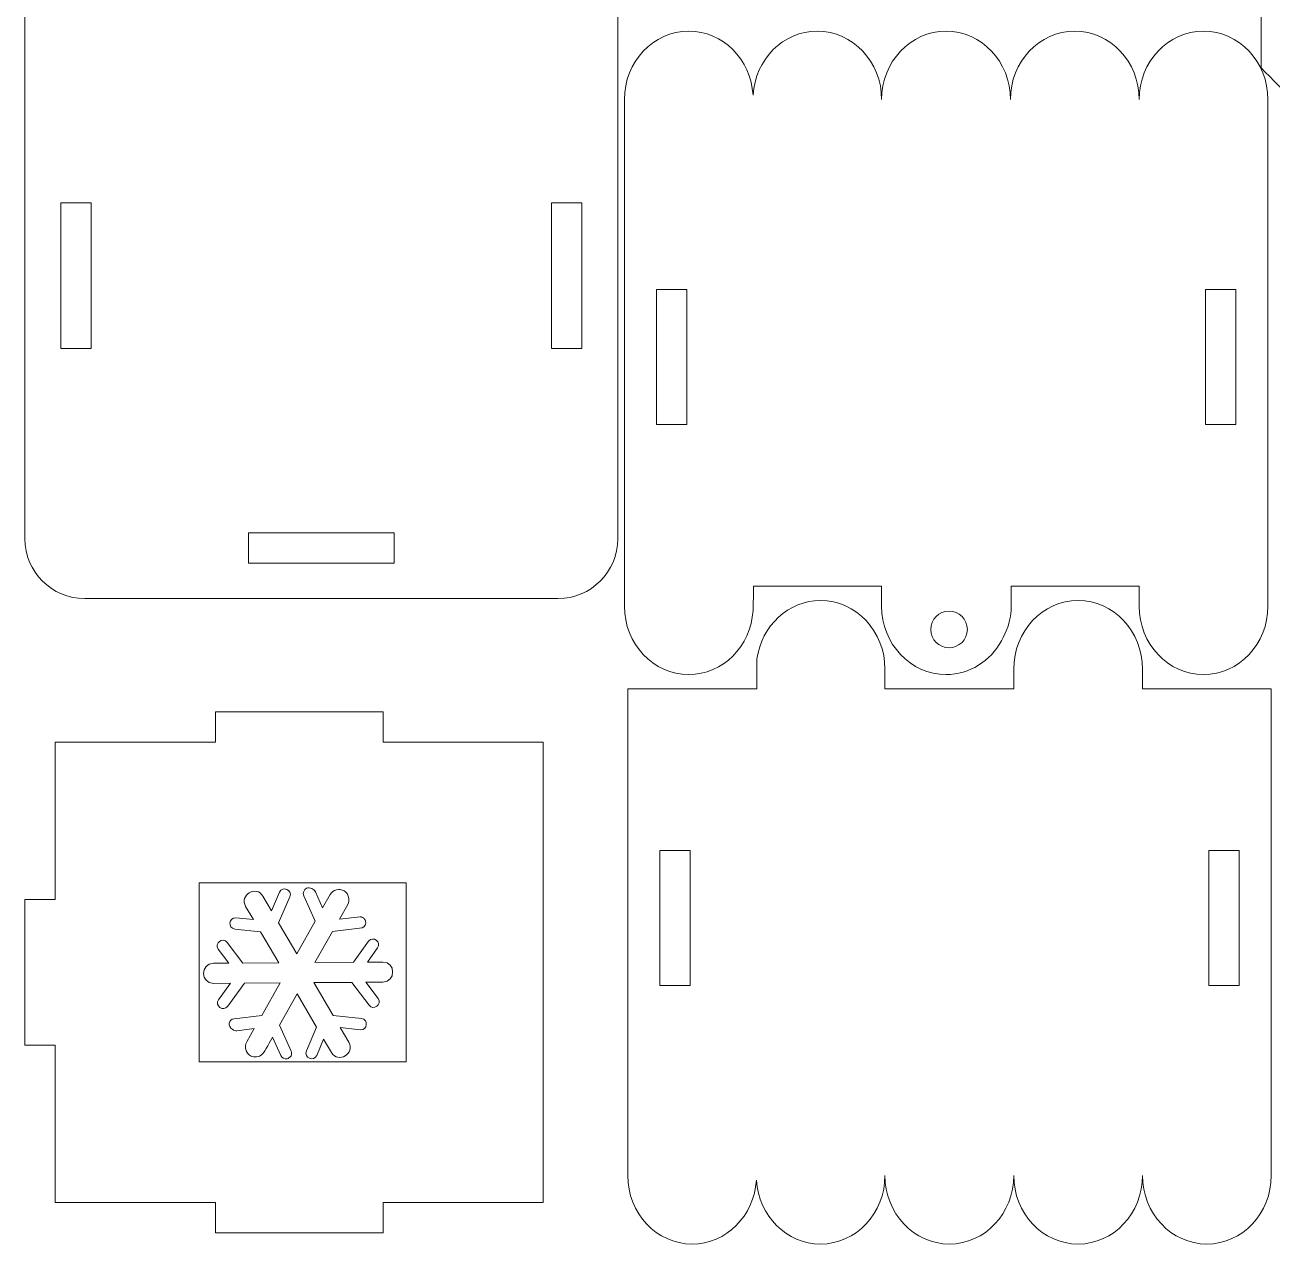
# Model space of a CAD drawing. Header units: centimetres. Extents: x -37 to 30, y -73 to 69.
# Drawn here: x -37.23 to -12.58, y 21.36 to 45.45 of the extents above; entities that cross this region are included whole.
import ezdxf

# ---------------------------------------------------------------- set-up
doc = ezdxf.new("R2010")
doc.units = ezdxf.units.CM
doc.header["$MEASUREMENT"] = 0
doc.layers.add('layer 1', color=7, linetype='Continuous')

msp = doc.modelspace()

# ---------------------------------------------------------------- linework, layer by layer
at = {"layer": 'layer 1', "color": 250, "lineweight": 9}
for points, knots in [([(-30.35339, 46.8722), (-30.35339, 46.8722), (-26.69687, 46.8722), (-26.69687, 46.8722), (-26.69687, 46.8722), (-26.04689, 46.8722), (-25.51511, 46.34042), (-25.51511, 45.69044), (-25.51511, 45.69044), (-25.51511, 45.69044), (-25.51511, 35.29512), (-25.51511, 35.29512), (-25.51511, 35.29512), (-25.51511, 34.64514), (-26.04689, 34.11336), (-26.69687, 34.11336), (-26.69687, 34.11336), (-26.69687, 34.11336), (-36.05275, 34.11336), (-36.05275, 34.11336), (-36.05275, 34.11336), (-36.70273, 34.11336), (-37.23451, 34.64514), (-37.23451, 35.29512), (-37.23451, 35.29512), (-37.23451, 35.29512), (-37.23451, 43.48372), (-37.23451, 43.48372), (-37.23451, 43.48372), (-37.23451, 43.48372), (-37.23451, 45.69044), (-37.23451, 45.69044), (-37.23451, 45.69044), (-37.23451, 45.69044), (-37.23451, 55.13712), (-37.23451, 55.13712), (-37.23451, 55.13712), (-37.23451, 55.36168), (-37.04261, 55.54538), (-36.80803, 55.54538), (-36.80803, 55.54538), (-36.80803, 55.54538), (-35.04453, 55.54538), (-35.04453, 55.54538), (-35.04453, 55.54538), (-33.84003, 55.54538), (-32.85455, 54.60198), (-32.85455, 53.4489), (-32.85455, 53.4489), (-32.85455, 53.4489), (-32.85455, 48.7002), (-32.85455, 48.7002), (-32.85455, 48.7002), (-32.51735, 47.64028), (-31.52489, 46.8722), (-30.35339, 46.8722)], [0, 0, 0, 0, 0.06666667, 0.06666667, 0.06666667, 0.06666667, 0.13333333, 0.13333333, 0.13333333, 0.13333333, 0.2, 0.2, 0.2, 0.2, 0.26666667, 0.26666667, 0.26666667, 0.26666667, 0.33333333, 0.33333333, 0.33333333, 0.33333333, 0.4, 0.4, 0.4, 0.4, 0.46666667, 0.46666667, 0.46666667, 0.46666667, 0.53333333, 0.53333333, 0.53333333, 0.53333333, 0.6, 0.6, 0.6, 0.6, 0.66666667, 0.66666667, 0.66666667, 0.66666667, 0.73333333, 0.73333333, 0.73333333, 0.73333333, 0.8, 0.8, 0.8, 0.8, 0.86666667, 0.86666667, 0.86666667, 0.86666667, 1, 1, 1, 1]), ([(-9.19251, 52.32156), (-10.51233, 50.99108), (-11.91921, 49.57278), (-12.79843, 48.68646), (-12.79843, 48.68646), (-12.79843, 48.68646), (-12.79843, 47.23324), (-12.79843, 47.23324), (-12.79843, 47.23324), (-12.73319, 47.25636), (-12.66299, 47.269), (-12.58983, 47.269), (-12.58983, 47.269), (-12.24521, 47.269), (-11.96575, 46.98954), (-11.96575, 46.64492), (-11.96575, 46.64492), (-11.96575, 46.3003), (-12.24521, 46.02084), (-12.58983, 46.02084), (-12.58983, 46.02084), (-12.66299, 46.02084), (-12.73319, 46.03348), (-12.79843, 46.0566), (-12.79843, 46.0566), (-12.79843, 46.0566), (-12.79843, 44.60338), (-12.79843, 44.60338), (-12.79843, 44.60338), (-11.91725, 43.71504), (-10.51563, 42.3021), (-9.19251, 40.96828), (-9.19251, 40.96828), (-9.19251, 40.96828), (-6.01761, 40.96828), (-6.01761, 40.96828), (-6.01761, 40.96828), (-6.01761, 40.96828), (-6.01761, 41.55906), (-6.01761, 41.55906), (-6.01761, 41.55906), (-6.01761, 41.55906), (-2.71961, 41.55906), (-2.71961, 41.55906), (-2.71961, 41.55906), (-2.71961, 41.55906), (-2.71961, 40.96828), (-2.71961, 40.96828), (-2.71961, 40.96828), (-2.71961, 40.96828), (-0.68473, 40.96828), (-0.68473, 40.96828), (-0.68473, 40.96828), (-0.68473, 40.96828), (-0.68473, 37.45154), (-0.68473, 37.45154), (-0.68473, 37.45154), (-0.98197, 38.47614), (-1.52197, 39.41926), (-2.38785, 40.12844), (-2.38785, 40.12844), (-2.49563, 38.9548), (-2.56933, 37.8318), (-3.72609, 37.0303), (-3.72609, 37.0303), (-3.42153, 37.5382), (-4.08153, 38.53696), (-4.72449, 38.9772), (-4.72449, 38.9772), (-4.87923, 38.16258), (-5.10153, 37.06024), (-6.11919, 36.5671), (-6.11919, 36.5671), (-6.12933, 37.0519), (-6.44425, 37.41632), (-6.89769, 37.77108), (-6.89769, 37.77108), (-7.38347, 36.70096), (-7.77251, 36.15734), (-8.79489, 35.4509), (-8.79489, 35.4509), (-7.77251, 34.74446), (-7.38347, 34.20084), (-6.89769, 33.13072), (-6.89769, 33.13072), (-6.44425, 33.48548), (-6.12933, 33.8499), (-6.11919, 34.3347), (-6.11919, 34.3347), (-5.10153, 33.84156), (-4.87923, 32.73922), (-4.72449, 31.9246), (-4.72449, 31.9246), (-4.08153, 32.36484), (-3.42153, 33.3636), (-3.72609, 33.8715), (-3.72609, 33.8715), (-2.56933, 33.07), (-2.49563, 31.947), (-2.38785, 30.77336), (-2.38785, 30.77336), (-1.52197, 31.48254), (-0.98197, 32.42566), (-0.68473, 33.45026), (-0.68473, 33.45026), (-0.68473, 33.45026), (-0.68473, 32.16234), (-0.68473, 32.16234), (-0.68473, 32.16234), (-0.68473, 31.84882), (-0.42823, 31.59232), (-0.11471, 31.59232), (-0.11471, 31.59232), (-0.11471, 31.59232), (0.45531, 31.59232), (0.45531, 31.59232), (0.45531, 31.59232), (0.45531, 31.59232), (0.45531, 40.96828), (0.45531, 40.96828), (0.45531, 40.96828), (0.45531, 40.96828), (0.45531, 41.17468), (0.45531, 41.17468), (0.45531, 41.17468), (0.45531, 41.17468), (0.45531, 45.20516), (0.45531, 45.20516), (0.45531, 45.20516), (0.45531, 45.20516), (1.05531, 45.20516), (1.05531, 45.20516), (1.05531, 45.20516), (1.05531, 45.20516), (1.05531, 48.08468), (1.05531, 48.08468), (1.05531, 48.08468), (1.05531, 48.08468), (0.45531, 48.08468), (0.45531, 48.08468), (0.45531, 48.08468), (0.45531, 48.08468), (0.45531, 52.32156), (0.45531, 52.32156), (0.45531, 52.32156), (0.45531, 52.32156), (-2.71961, 52.32156), (-2.71961, 52.32156), (-2.71961, 52.32156), (-2.71961, 52.32156), (-2.71961, 51.73078), (-2.71961, 51.73078), (-2.71961, 51.73078), (-2.71961, 51.73078), (-6.01761, 51.73078), (-6.01761, 51.73078), (-6.01761, 51.73078), (-6.01761, 51.73078), (-6.01761, 52.32156), (-6.01761, 52.32156), (-6.01761, 52.32156), (-6.01761, 52.32156), (-9.19251, 52.32156), (-9.19251, 52.32156)], [0, 0, 0, 0, 0.02380952, 0.02380952, 0.02380952, 0.02380952, 0.04761905, 0.04761905, 0.04761905, 0.04761905, 0.07142857, 0.07142857, 0.07142857, 0.07142857, 0.0952381, 0.0952381, 0.0952381, 0.0952381, 0.11904762, 0.11904762, 0.11904762, 0.11904762, 0.14285714, 0.14285714, 0.14285714, 0.14285714, 0.16666667, 0.16666667, 0.16666667, 0.16666667, 0.19047619, 0.19047619, 0.19047619, 0.19047619, 0.21428571, 0.21428571, 0.21428571, 0.21428571, 0.23809524, 0.23809524, 0.23809524, 0.23809524, 0.26190476, 0.26190476, 0.26190476, 0.26190476, 0.28571429, 0.28571429, 0.28571429, 0.28571429, 0.30952381, 0.30952381, 0.30952381, 0.30952381, 0.33333333, 0.33333333, 0.33333333, 0.33333333, 0.35714286, 0.35714286, 0.35714286, 0.35714286, 0.38095238, 0.38095238, 0.38095238, 0.38095238, 0.4047619, 0.4047619, 0.4047619, 0.4047619, 0.42857143, 0.42857143, 0.42857143, 0.42857143, 0.45238095, 0.45238095, 0.45238095, 0.45238095, 0.47619048, 0.47619048, 0.47619048, 0.47619048, 0.5, 0.5, 0.5, 0.5, 0.52380952, 0.52380952, 0.52380952, 0.52380952, 0.54761905, 0.54761905, 0.54761905, 0.54761905, 0.57142857, 0.57142857, 0.57142857, 0.57142857, 0.5952381, 0.5952381, 0.5952381, 0.5952381, 0.61904762, 0.61904762, 0.61904762, 0.61904762, 0.64285714, 0.64285714, 0.64285714, 0.64285714, 0.66666667, 0.66666667, 0.66666667, 0.66666667, 0.69047619, 0.69047619, 0.69047619, 0.69047619, 0.71428571, 0.71428571, 0.71428571, 0.71428571, 0.73809524, 0.73809524, 0.73809524, 0.73809524, 0.76190476, 0.76190476, 0.76190476, 0.76190476, 0.78571429, 0.78571429, 0.78571429, 0.78571429, 0.80952381, 0.80952381, 0.80952381, 0.80952381, 0.83333333, 0.83333333, 0.83333333, 0.83333333, 0.85714286, 0.85714286, 0.85714286, 0.85714286, 0.88095238, 0.88095238, 0.88095238, 0.88095238, 0.9047619, 0.9047619, 0.9047619, 0.9047619, 0.92857143, 0.92857143, 0.92857143, 0.92857143, 0.95238095, 0.95238095, 0.95238095, 0.95238095, 1, 1, 1, 1]), ([(-25.38395, 43.97266), (-25.38395, 43.97266), (-25.38395, 33.96648), (-25.38395, 33.96648), (-25.38395, 33.96648), (-25.38395, 33.21838), (-24.81401, 32.61168), (-24.11125, 32.61168), (-24.11125, 32.61168), (-23.43727, 32.61168), (-22.88545, 33.16968), (-22.84137, 33.87528), (-22.84137, 33.87528), (-22.83903, 33.83768), (-22.83365, 34.20036), (-22.82997, 34.35634), (-22.82997, 34.35634), (-22.82997, 34.35634), (-20.29879, 34.35634), (-20.29879, 34.35634), (-20.29879, 34.35634), (-20.29879, 34.35634), (-20.29879, 33.96648), (-20.29879, 33.96648), (-20.29879, 33.96648), (-20.29879, 33.21838), (-19.72885, 32.61168), (-19.02609, 32.61168), (-19.02609, 32.61168), (-18.55939, 32.61168), (-18.15083, 32.87914), (-17.92949, 33.278), (-17.92949, 33.278), (-17.83945, 33.44022), (-17.73915, 33.69738), (-17.73915, 33.8867), (-17.73915, 33.8867), (-17.73915, 33.8867), (-17.73915, 34.35634), (-17.73915, 34.35634), (-17.73915, 34.35634), (-17.73915, 34.35634), (-15.20797, 34.35634), (-15.20797, 34.35634), (-15.20797, 34.35634), (-15.20797, 34.35634), (-15.20797, 33.96648), (-15.20797, 33.96648), (-15.20797, 33.96648), (-15.20797, 33.21838), (-14.63803, 32.61168), (-13.93525, 32.61168), (-13.93525, 32.61168), (-13.23249, 32.61168), (-12.66255, 33.21838), (-12.66255, 33.96648), (-12.66255, 33.96648), (-12.66255, 33.96648), (-12.66255, 43.97266), (-12.66255, 43.97266), (-12.66255, 43.97266), (-12.66255, 44.72076), (-13.23249, 45.32746), (-13.93525, 45.32746), (-13.93525, 45.32746), (-14.63803, 45.32746), (-15.20797, 44.72076), (-15.20797, 43.97266), (-15.20797, 43.97266), (-15.20797, 44.72076), (-15.77791, 45.32746), (-16.48067, 45.32746), (-16.48067, 45.32746), (-17.18343, 45.32746), (-17.75337, 44.72076), (-17.75337, 43.97266), (-17.75337, 43.97266), (-17.75337, 44.72076), (-18.32331, 45.32746), (-19.02609, 45.32746), (-19.02609, 45.32746), (-19.72885, 45.32746), (-20.29879, 44.72076), (-20.29879, 43.97266), (-20.29879, 43.97266), (-20.29879, 44.72076), (-20.86873, 45.32746), (-21.57151, 45.32746), (-21.57151, 45.32746), (-22.24547, 45.32746), (-22.79729, 44.76946), (-22.84137, 44.06386), (-22.84137, 44.06386), (-22.88545, 44.76946), (-23.43727, 45.32746), (-24.11125, 45.32746), (-24.11125, 45.32746), (-24.81401, 45.32746), (-25.38395, 44.72076), (-25.38395, 43.97266)], [0, 0, 0, 0, 0.03846154, 0.03846154, 0.03846154, 0.03846154, 0.07692308, 0.07692308, 0.07692308, 0.07692308, 0.11538462, 0.11538462, 0.11538462, 0.11538462, 0.15384615, 0.15384615, 0.15384615, 0.15384615, 0.19230769, 0.19230769, 0.19230769, 0.19230769, 0.23076923, 0.23076923, 0.23076923, 0.23076923, 0.26923077, 0.26923077, 0.26923077, 0.26923077, 0.30769231, 0.30769231, 0.30769231, 0.30769231, 0.34615385, 0.34615385, 0.34615385, 0.34615385, 0.38461538, 0.38461538, 0.38461538, 0.38461538, 0.42307692, 0.42307692, 0.42307692, 0.42307692, 0.46153846, 0.46153846, 0.46153846, 0.46153846, 0.5, 0.5, 0.5, 0.5, 0.53846154, 0.53846154, 0.53846154, 0.53846154, 0.57692308, 0.57692308, 0.57692308, 0.57692308, 0.61538462, 0.61538462, 0.61538462, 0.61538462, 0.65384615, 0.65384615, 0.65384615, 0.65384615, 0.69230769, 0.69230769, 0.69230769, 0.69230769, 0.73076923, 0.73076923, 0.73076923, 0.73076923, 0.76923077, 0.76923077, 0.76923077, 0.76923077, 0.80769231, 0.80769231, 0.80769231, 0.80769231, 0.84615385, 0.84615385, 0.84615385, 0.84615385, 0.88461538, 0.88461538, 0.88461538, 0.88461538, 0.92307692, 0.92307692, 0.92307692, 0.92307692, 1, 1, 1, 1]), ([(-35.92303, 39.05302), (-35.92303, 39.05302), (-35.92303, 41.93254), (-35.92303, 41.93254), (-35.92303, 41.93254), (-35.92303, 41.93254), (-36.52303, 41.93254), (-36.52303, 41.93254), (-36.52303, 41.93254), (-36.52303, 41.93254), (-36.52303, 39.05302), (-36.52303, 39.05302), (-36.52303, 39.05302), (-36.52303, 39.05302), (-35.92303, 39.05302), (-35.92303, 39.05302)], [0, 0, 0, 0, 0.2, 0.2, 0.2, 0.2, 0.4, 0.4, 0.4, 0.4, 0.6, 0.6, 0.6, 0.6, 1, 1, 1, 1]), ([(-26.82659, 41.93254), (-26.82659, 41.93254), (-26.82659, 39.05302), (-26.82659, 39.05302), (-26.82659, 39.05302), (-26.82659, 39.05302), (-26.22659, 39.05302), (-26.22659, 39.05302), (-26.22659, 39.05302), (-26.22659, 39.05302), (-26.22659, 41.93254), (-26.22659, 41.93254), (-26.22659, 41.93254), (-26.22659, 41.93254), (-26.82659, 41.93254), (-26.82659, 41.93254)], [0, 0, 0, 0, 0.2, 0.2, 0.2, 0.2, 0.4, 0.4, 0.4, 0.4, 0.6, 0.6, 0.6, 0.6, 1, 1, 1, 1]), ([(-24.75145, 40.21794), (-24.75145, 40.21794), (-24.75145, 37.5535), (-24.75145, 37.5535), (-24.75145, 37.5535), (-24.75145, 37.5535), (-24.15149, 37.5535), (-24.15149, 37.5535), (-24.15149, 37.5535), (-24.15149, 37.5535), (-24.15147, 40.21794), (-24.15147, 40.21794), (-24.15147, 40.21794), (-24.15147, 40.21794), (-24.75145, 40.21794), (-24.75145, 40.21794)], [0, 0, 0, 0, 0.2, 0.2, 0.2, 0.2, 0.4, 0.4, 0.4, 0.4, 0.6, 0.6, 0.6, 0.6, 1, 1, 1, 1]), ([(-13.89505, 40.21794), (-13.89505, 40.21794), (-13.89505, 37.5535), (-13.89505, 37.5535), (-13.89505, 37.5535), (-13.89505, 37.5535), (-13.29509, 37.5535), (-13.29509, 37.5535), (-13.29509, 37.5535), (-13.29509, 37.5535), (-13.29507, 40.21794), (-13.29507, 40.21794), (-13.29507, 40.21794), (-13.29507, 40.21794), (-13.89505, 40.21794), (-13.89505, 40.21794)], [0, 0, 0, 0, 0.2, 0.2, 0.2, 0.2, 0.4, 0.4, 0.4, 0.4, 0.6, 0.6, 0.6, 0.6, 1, 1, 1, 1]), ([(-29.93505, 35.41614), (-29.93505, 35.41614), (-32.81457, 35.41614), (-32.81457, 35.41614), (-32.81457, 35.41614), (-32.81457, 35.41614), (-32.81457, 34.81614), (-32.81457, 34.81614), (-32.81457, 34.81614), (-32.81457, 34.81614), (-29.93505, 34.81614), (-29.93505, 34.81614), (-29.93505, 34.81614), (-29.93505, 34.81614), (-29.93505, 35.41614), (-29.93505, 35.41614)], [0, 0, 0, 0, 0.2, 0.2, 0.2, 0.2, 0.4, 0.4, 0.4, 0.4, 0.6, 0.6, 0.6, 0.6, 1, 1, 1, 1]), ([(-25.31781, 22.7149), (-25.31781, 22.7149), (-25.31781, 32.33122), (-25.31781, 32.33122), (-25.31781, 32.33122), (-25.31781, 32.33122), (-22.76383, 32.33122), (-22.76383, 32.33122), (-22.76383, 32.33122), (-22.76383, 32.33122), (-22.76383, 32.92376), (-22.76383, 32.92376), (-22.76383, 32.92376), (-22.67189, 33.57576), (-22.14341, 34.07588), (-21.50537, 34.07588), (-21.50537, 34.07588), (-20.80259, 34.07588), (-20.23265, 33.46918), (-20.23265, 32.72108), (-20.23265, 32.72108), (-20.23265, 32.72108), (-20.23265, 32.33122), (-20.23265, 32.33122), (-20.23265, 32.33122), (-20.23265, 32.33122), (-17.68723, 32.33122), (-17.68723, 32.33122), (-17.68723, 32.33122), (-17.68723, 32.33122), (-17.68723, 32.72108), (-17.68723, 32.72108), (-17.68723, 32.72108), (-17.68723, 33.46918), (-17.11729, 34.07588), (-16.41453, 34.07588), (-16.41453, 34.07588), (-15.71177, 34.07588), (-15.14183, 33.46918), (-15.14183, 32.72108), (-15.14183, 32.72108), (-15.14183, 32.72108), (-15.14183, 32.33122), (-15.14183, 32.33122), (-15.14183, 32.33122), (-15.14183, 32.33122), (-12.59641, 32.33122), (-12.59641, 32.33122), (-12.59641, 32.33122), (-12.59641, 32.33122), (-12.59641, 22.7149), (-12.59641, 22.7149), (-12.59641, 22.7149), (-12.59641, 21.9668), (-13.16635, 21.3601), (-13.86911, 21.3601), (-13.86911, 21.3601), (-14.57189, 21.3601), (-15.14183, 21.9668), (-15.14183, 22.7149), (-15.14183, 22.7149), (-15.14183, 21.9668), (-15.71177, 21.3601), (-16.41453, 21.3601), (-16.41453, 21.3601), (-17.11729, 21.3601), (-17.68723, 21.9668), (-17.68723, 22.7149), (-17.68723, 22.7149), (-17.68723, 21.9668), (-18.25717, 21.3601), (-18.95995, 21.3601), (-18.95995, 21.3601), (-19.66271, 21.3601), (-20.23265, 21.9668), (-20.23265, 22.7149), (-20.23265, 22.7149), (-20.23265, 21.9668), (-20.80259, 21.3601), (-21.50537, 21.3601), (-21.50537, 21.3601), (-22.17933, 21.3601), (-22.73115, 21.9181), (-22.77523, 22.6237), (-22.77523, 22.6237), (-22.81931, 21.9181), (-23.37113, 21.3601), (-24.04511, 21.3601), (-24.04511, 21.3601), (-24.74787, 21.3601), (-25.31781, 21.9668), (-25.31781, 22.7149)], [0, 0, 0, 0, 0.04166667, 0.04166667, 0.04166667, 0.04166667, 0.08333333, 0.08333333, 0.08333333, 0.08333333, 0.125, 0.125, 0.125, 0.125, 0.16666667, 0.16666667, 0.16666667, 0.16666667, 0.20833333, 0.20833333, 0.20833333, 0.20833333, 0.25, 0.25, 0.25, 0.25, 0.29166667, 0.29166667, 0.29166667, 0.29166667, 0.33333333, 0.33333333, 0.33333333, 0.33333333, 0.375, 0.375, 0.375, 0.375, 0.41666667, 0.41666667, 0.41666667, 0.41666667, 0.45833333, 0.45833333, 0.45833333, 0.45833333, 0.5, 0.5, 0.5, 0.5, 0.54166667, 0.54166667, 0.54166667, 0.54166667, 0.58333333, 0.58333333, 0.58333333, 0.58333333, 0.625, 0.625, 0.625, 0.625, 0.66666667, 0.66666667, 0.66666667, 0.66666667, 0.70833333, 0.70833333, 0.70833333, 0.70833333, 0.75, 0.75, 0.75, 0.75, 0.79166667, 0.79166667, 0.79166667, 0.79166667, 0.83333333, 0.83333333, 0.83333333, 0.83333333, 0.875, 0.875, 0.875, 0.875, 0.91666667, 0.91666667, 0.91666667, 0.91666667, 1, 1, 1, 1]), ([(-18.60439, 33.50334), (-18.60439, 33.30384), (-18.76617, 33.14206), (-18.96567, 33.14206), (-18.96567, 33.14206), (-19.16517, 33.14206), (-19.32695, 33.30384), (-19.32695, 33.50334), (-19.32695, 33.50334), (-19.32695, 33.70284), (-19.16517, 33.86462), (-18.96567, 33.86462), (-18.96567, 33.86462), (-18.76617, 33.86462), (-18.60439, 33.70284), (-18.60439, 33.50334)], [0, 0, 0, 0, 0.2, 0.2, 0.2, 0.2, 0.4, 0.4, 0.4, 0.4, 0.6, 0.6, 0.6, 0.6, 1, 1, 1, 1]), ([(-26.98669, 26.72896), (-26.98669, 26.72896), (-26.98669, 22.18074), (-26.98669, 22.18074), (-26.98669, 22.18074), (-26.98669, 22.18074), (-30.15157, 22.18074), (-30.15157, 22.18074), (-30.15157, 22.18074), (-30.15157, 22.18074), (-30.15157, 21.58074), (-30.15157, 21.58074), (-30.15157, 21.58074), (-30.15157, 21.58074), (-33.46961, 21.58074), (-33.46961, 21.58074), (-33.46961, 21.58074), (-33.46961, 21.58074), (-33.46961, 22.18074), (-33.46961, 22.18074), (-33.46961, 22.18074), (-33.46961, 22.18074), (-36.63451, 22.18074), (-36.63451, 22.18074), (-36.63451, 22.18074), (-36.63451, 22.18074), (-36.63451, 25.2892), (-36.63451, 25.2892), (-36.63451, 25.2892), (-36.63451, 25.2892), (-37.23451, 25.2892), (-37.23451, 25.2892), (-37.23451, 25.2892), (-37.23451, 25.2892), (-37.23451, 28.16872), (-37.23451, 28.16872), (-37.23451, 28.16872), (-37.23451, 28.16872), (-36.63451, 28.16872), (-36.63451, 28.16872), (-36.63451, 28.16872), (-36.63451, 28.16872), (-36.63451, 31.27718), (-36.63451, 31.27718), (-36.63451, 31.27718), (-36.63451, 31.27718), (-33.46961, 31.27718), (-33.46961, 31.27718), (-33.46961, 31.27718), (-33.46961, 31.27718), (-33.46961, 31.87718), (-33.46961, 31.87718), (-33.46961, 31.87718), (-33.46961, 31.87718), (-30.15157, 31.87718), (-30.15157, 31.87718), (-30.15157, 31.87718), (-30.15157, 31.87718), (-30.15157, 31.27718), (-30.15157, 31.27718), (-30.15157, 31.27718), (-30.15157, 31.27718), (-26.98669, 31.27718), (-26.98669, 31.27718), (-26.98669, 31.27718), (-26.98669, 31.27718), (-26.98669, 26.72896), (-26.98669, 26.72896)], [0, 0, 0, 0, 0.05555556, 0.05555556, 0.05555556, 0.05555556, 0.11111111, 0.11111111, 0.11111111, 0.11111111, 0.16666667, 0.16666667, 0.16666667, 0.16666667, 0.22222222, 0.22222222, 0.22222222, 0.22222222, 0.27777778, 0.27777778, 0.27777778, 0.27777778, 0.33333333, 0.33333333, 0.33333333, 0.33333333, 0.38888889, 0.38888889, 0.38888889, 0.38888889, 0.44444444, 0.44444444, 0.44444444, 0.44444444, 0.5, 0.5, 0.5, 0.5, 0.55555556, 0.55555556, 0.55555556, 0.55555556, 0.61111111, 0.61111111, 0.61111111, 0.61111111, 0.66666667, 0.66666667, 0.66666667, 0.66666667, 0.72222222, 0.72222222, 0.72222222, 0.72222222, 0.77777778, 0.77777778, 0.77777778, 0.77777778, 0.83333333, 0.83333333, 0.83333333, 0.83333333, 0.88888889, 0.88888889, 0.88888889, 0.88888889, 1, 1, 1, 1]), ([(-24.68533, 29.13556), (-24.68533, 29.13556), (-24.68533, 26.47112), (-24.68533, 26.47112), (-24.68533, 26.47112), (-24.68533, 26.47112), (-24.08535, 26.47112), (-24.08535, 26.47112), (-24.08535, 26.47112), (-24.08535, 26.47112), (-24.08535, 29.13556), (-24.08535, 29.13556), (-24.08535, 29.13556), (-24.08535, 29.13556), (-24.68533, 29.13556), (-24.68533, 29.13556)], [0, 0, 0, 0, 0.2, 0.2, 0.2, 0.2, 0.4, 0.4, 0.4, 0.4, 0.6, 0.6, 0.6, 0.6, 1, 1, 1, 1]), ([(-13.82891, 29.13556), (-13.82891, 29.13556), (-13.82891, 26.47112), (-13.82891, 26.47112), (-13.82891, 26.47112), (-13.82891, 26.47112), (-13.22893, 26.47112), (-13.22893, 26.47112), (-13.22893, 26.47112), (-13.22893, 26.47112), (-13.22893, 29.13556), (-13.22893, 29.13556), (-13.22893, 29.13556), (-13.22893, 29.13556), (-13.82891, 29.13556), (-13.82891, 29.13556)], [0, 0, 0, 0, 0.2, 0.2, 0.2, 0.2, 0.4, 0.4, 0.4, 0.4, 0.6, 0.6, 0.6, 0.6, 1, 1, 1, 1]), ([(-33.78799, 26.72896), (-33.78799, 26.72896), (-33.78799, 24.96268), (-33.78799, 24.96268), (-33.78799, 24.96268), (-33.78799, 24.96268), (-29.69769, 24.96268), (-29.69769, 24.96268), (-29.69769, 24.96268), (-29.69769, 24.96268), (-29.69769, 26.72896), (-29.69769, 26.72896), (-29.69769, 26.72896), (-29.69769, 26.72896), (-29.69769, 28.49524), (-29.69769, 28.49524), (-29.69769, 28.49524), (-29.69769, 28.49524), (-33.78799, 28.49524), (-33.78799, 28.49524), (-33.78799, 28.49524), (-33.78799, 28.49524), (-33.78799, 26.72896), (-33.78799, 26.72896)], [0, 0, 0, 0, 0.14285714, 0.14285714, 0.14285714, 0.14285714, 0.28571429, 0.28571429, 0.28571429, 0.28571429, 0.42857143, 0.42857143, 0.42857143, 0.42857143, 0.57142857, 0.57142857, 0.57142857, 0.57142857, 0.71428571, 0.71428571, 0.71428571, 0.71428571, 1, 1, 1, 1])]:
    msp.add_open_spline(points, degree=3, knots=knots, dxfattribs=at)
at = {"layer": 'layer 1', "color": 254, "lineweight": 9}
msp.add_open_spline([(-32.57819, 27.53202), (-32.57819, 27.53202), (-32.21704, 26.91731), (-32.21704, 26.91731), (-32.21704, 26.91731), (-32.21704, 26.91731), (-32.92994, 26.91192), (-32.92994, 26.91192), (-32.92994, 26.91192), (-32.92994, 26.91192), (-33.23541, 27.32054), (-33.23541, 27.32054), (-33.23541, 27.32054), (-33.3218, 27.43607), (-33.49956, 27.3031), (-33.41317, 27.18762), (-33.41317, 27.18762), (-33.41317, 27.18762), (-33.20549, 26.90979), (-33.20549, 26.90979), (-33.20549, 26.90979), (-33.20549, 26.90979), (-33.50898, 26.90748), (-33.50898, 26.90748), (-33.50898, 26.90748), (-33.76951, 26.90547), (-33.76639, 26.50804), (-33.50592, 26.50999), (-33.50592, 26.50999), (-33.50592, 26.50999), (-33.17082, 26.51256), (-33.17082, 26.51256), (-33.17082, 26.51256), (-33.17082, 26.51256), (-33.40559, 26.18831), (-33.40559, 26.18831), (-33.40559, 26.18831), (-33.49015, 26.07152), (-33.31048, 25.94126), (-33.22583, 26.05811), (-33.22583, 26.05811), (-33.22583, 26.05811), (-32.89527, 26.51466), (-32.89527, 26.51466), (-32.89527, 26.51466), (-32.89527, 26.51466), (-32.18913, 26.52), (-32.18913, 26.52), (-32.18913, 26.52), (-32.18913, 26.52), (-32.55373, 25.87732), (-32.55373, 25.87732), (-32.55373, 25.87732), (-32.55373, 25.87732), (-33.10019, 25.81238), (-33.10019, 25.81238), (-33.10019, 25.81238), (-33.21324, 25.79894), (-33.23659, 25.66089), (-33.12694, 25.59863), (-33.12694, 25.59863), (-33.1047, 25.58132), (-33.07591, 25.57243), (-33.04585, 25.57598), (-33.04585, 25.57598), (-33.04585, 25.57598), (-32.70142, 25.61697), (-32.70142, 25.61697), (-32.70142, 25.61697), (-32.70142, 25.61697), (-32.85115, 25.35298), (-32.85115, 25.35298), (-32.85115, 25.35298), (-32.90512, 25.25787), (-32.87146, 25.13601), (-32.77635, 25.08205), (-32.77635, 25.08205), (-32.7019, 25.04032), (-32.60464, 25.05069), (-32.5423, 25.10997), (-32.5423, 25.10997), (-32.48826, 25.16132), (-32.37461, 25.38744), (-32.34004, 25.44836), (-32.34004, 25.44836), (-32.34004, 25.44836), (-32.17666, 25.08289), (-32.17666, 25.08289), (-32.17666, 25.08289), (-32.15514, 25.03627), (-32.10454, 25.0099), (-32.05405, 25.01928), (-32.05405, 25.01928), (-32.05405, 25.01928), (-32.05133, 25.01986), (-32.05133, 25.01986), (-32.05133, 25.01986), (-32.05133, 25.01986), (-32.03798, 25.02372), (-32.03798, 25.02372), (-32.03798, 25.02372), (-32.03798, 25.02372), (-32.03014, 25.02693), (-32.03014, 25.02693), (-32.03014, 25.02693), (-32.03014, 25.02693), (-31.98122, 25.06952), (-31.98122, 25.06952), (-31.98122, 25.06952), (-31.98122, 25.06952), (-31.97492, 25.08131), (-31.97492, 25.08131), (-31.97492, 25.08131), (-31.97492, 25.08131), (-31.96778, 25.10136), (-31.96778, 25.10136), (-31.96778, 25.10136), (-31.96778, 25.10136), (-31.96659, 25.10659), (-31.96659, 25.10659), (-31.96659, 25.10659), (-31.96659, 25.10659), (-31.96498, 25.11717), (-31.96498, 25.11717), (-31.96498, 25.11717), (-31.96498, 25.11717), (-31.96475, 25.11984), (-31.96475, 25.11984), (-31.96475, 25.11984), (-31.96475, 25.11984), (-31.96456, 25.12253), (-31.96456, 25.12253), (-31.96456, 25.12253), (-31.96456, 25.12253), (-31.96512, 25.14143), (-31.96512, 25.14143), (-31.96512, 25.14143), (-31.96512, 25.14143), (-31.96697, 25.15224), (-31.96697, 25.15224), (-31.96697, 25.15224), (-31.96697, 25.15224), (-31.97078, 25.16562), (-31.97078, 25.16562), (-31.97078, 25.16562), (-31.97078, 25.16562), (-31.97179, 25.16827), (-31.97179, 25.16827), (-31.97179, 25.16827), (-31.97179, 25.16827), (-31.97282, 25.17093), (-31.97282, 25.17093), (-31.97282, 25.17093), (-31.97282, 25.17093), (-31.97401, 25.17353), (-31.97401, 25.17353), (-31.97401, 25.17353), (-31.97401, 25.17353), (-32.20407, 25.68803), (-32.20407, 25.68803), (-32.20407, 25.68803), (-32.20407, 25.68803), (-31.85568, 26.30223), (-31.85568, 26.30223), (-31.85568, 26.30223), (-31.85568, 26.30223), (-31.46933, 25.64465), (-31.46933, 25.64465), (-31.46933, 25.64465), (-31.46933, 25.64465), (-31.67047, 25.1758), (-31.67047, 25.1758), (-31.67047, 25.1758), (-31.72731, 25.04317), (-31.5233, 24.95581), (-31.46649, 25.0883), (-31.46649, 25.0883), (-31.46649, 25.0883), (-31.32973, 25.4071), (-31.32973, 25.4071), (-31.32973, 25.4071), (-31.32973, 25.4071), (-31.17597, 25.14542), (-31.17597, 25.14542), (-31.17597, 25.14542), (-31.04403, 24.92086), (-30.70132, 25.1222), (-30.83326, 25.34676), (-30.83326, 25.34676), (-30.83326, 25.34676), (-31.00304, 25.63574), (-31.00304, 25.63574), (-31.00304, 25.63574), (-31.00304, 25.63574), (-30.60485, 25.59453), (-30.60485, 25.59453), (-30.60485, 25.59453), (-30.46143, 25.57965), (-30.43848, 25.80047), (-30.58198, 25.81534), (-30.58198, 25.81534), (-30.58198, 25.81534), (-31.14263, 25.8733), (-31.14263, 25.8733), (-31.14263, 25.8733), (-31.14263, 25.8733), (-31.52555, 26.52505), (-31.52555, 26.52505), (-31.52555, 26.52505), (-31.52555, 26.52505), (-30.76965, 26.5308), (-30.76965, 26.5308), (-30.76965, 26.5308), (-30.76965, 26.5308), (-30.43221, 26.07934), (-30.43221, 26.07934), (-30.43221, 26.07934), (-30.34581, 25.96376), (-30.1681, 26.09677), (-30.25445, 26.21225), (-30.25445, 26.21225), (-30.25445, 26.21225), (-30.49412, 26.5329), (-30.49412, 26.5329), (-30.49412, 26.5329), (-30.49412, 26.5329), (-30.15897, 26.53542), (-30.15897, 26.53542), (-30.15897, 26.53542), (-29.8985, 26.53741), (-29.90155, 26.93488), (-30.16202, 26.9329), (-30.16202, 26.9329), (-30.16202, 26.9329), (-30.46548, 26.93061), (-30.46548, 26.93061), (-30.46548, 26.93061), (-30.46548, 26.93061), (-30.26203, 27.21157), (-30.26203, 27.21157), (-30.26203, 27.21157), (-30.17747, 27.32833), (-30.35712, 27.45859), (-30.44181, 27.34175), (-30.44181, 27.34175), (-30.44181, 27.34175), (-30.74104, 26.92854), (-30.74104, 26.92854), (-30.74104, 26.92854), (-30.74104, 26.92854), (-31.50368, 26.92273), (-31.50368, 26.92273), (-31.50368, 26.92273), (-31.50368, 26.92273), (-31.15525, 27.53694), (-31.15525, 27.53694), (-31.15525, 27.53694), (-31.15525, 27.53694), (-30.5685, 27.61025), (-30.5685, 27.61025), (-30.5685, 27.61025), (-30.51866, 27.63024), (-30.48799, 27.68482), (-30.50041, 27.73797), (-30.50041, 27.73797), (-30.50041, 27.73797), (-30.50256, 27.74602), (-30.50256, 27.74602), (-30.50256, 27.74602), (-30.50256, 27.74602), (-30.50428, 27.75126), (-30.50428, 27.75126), (-30.50428, 27.75126), (-30.50428, 27.75126), (-30.50526, 27.75387), (-30.50526, 27.75387), (-30.50526, 27.75387), (-30.50526, 27.75387), (-30.50629, 27.75641), (-30.50629, 27.75641), (-30.50629, 27.75641), (-30.50629, 27.75641), (-30.50848, 27.7614), (-30.50848, 27.7614), (-30.50848, 27.7614), (-30.50848, 27.7614), (-30.51101, 27.76623), (-30.51101, 27.76623), (-30.51101, 27.76623), (-30.51101, 27.76623), (-30.51225, 27.76859), (-30.51225, 27.76859), (-30.51225, 27.76859), (-30.51225, 27.76859), (-30.51365, 27.77088), (-30.51365, 27.77088), (-30.51365, 27.77088), (-30.51365, 27.77088), (-30.52133, 27.78195), (-30.52133, 27.78195), (-30.52133, 27.78195), (-30.52133, 27.78195), (-30.52297, 27.78404), (-30.52297, 27.78404), (-30.52297, 27.78404), (-30.52297, 27.78404), (-30.52472, 27.78607), (-30.52472, 27.78607), (-30.52472, 27.78607), (-30.52472, 27.78607), (-30.53399, 27.79561), (-30.53399, 27.79561), (-30.53399, 27.79561), (-30.53399, 27.79561), (-30.53805, 27.79912), (-30.53805, 27.79912), (-30.53805, 27.79912), (-30.53805, 27.79912), (-30.54013, 27.80082), (-30.54013, 27.80082), (-30.54013, 27.80082), (-30.54013, 27.80082), (-30.54221, 27.80241), (-30.54221, 27.80241), (-30.54221, 27.80241), (-30.54221, 27.80241), (-30.54438, 27.80398), (-30.54438, 27.80398), (-30.54438, 27.80398), (-30.54438, 27.80398), (-30.54882, 27.80699), (-30.54882, 27.80699), (-30.54882, 27.80699), (-30.54882, 27.80699), (-30.55106, 27.8084), (-30.55106, 27.8084), (-30.55106, 27.8084), (-30.55106, 27.8084), (-30.56045, 27.81348), (-30.56045, 27.81348), (-30.56045, 27.81348), (-30.56045, 27.81348), (-30.5629, 27.81463), (-30.5629, 27.81463), (-30.5629, 27.81463), (-30.5629, 27.81463), (-30.56534, 27.81569), (-30.56534, 27.81569), (-30.56534, 27.81569), (-30.56534, 27.81569), (-30.56781, 27.81674), (-30.56781, 27.81674), (-30.56781, 27.81674), (-30.56781, 27.81674), (-30.57283, 27.81861), (-30.57283, 27.81861), (-30.57283, 27.81861), (-30.57283, 27.81861), (-30.57542, 27.81946), (-30.57542, 27.81946), (-30.57542, 27.81946), (-30.57542, 27.81946), (-30.578, 27.82027), (-30.578, 27.82027), (-30.578, 27.82027), (-30.578, 27.82027), (-30.58327, 27.82166), (-30.58327, 27.82166), (-30.58327, 27.82166), (-30.58327, 27.82166), (-30.58588, 27.82225), (-30.58588, 27.82225), (-30.58588, 27.82225), (-30.58588, 27.82225), (-30.58853, 27.82276), (-30.58853, 27.82276), (-30.58853, 27.82276), (-30.58853, 27.82276), (-30.59396, 27.82363), (-30.59396, 27.82363), (-30.59396, 27.82363), (-30.59396, 27.82363), (-30.5994, 27.82423), (-30.5994, 27.82423), (-30.5994, 27.82423), (-30.5994, 27.82423), (-30.60493, 27.82457), (-30.60493, 27.82457), (-30.60493, 27.82457), (-30.60493, 27.82457), (-31.0193, 27.77661), (-31.0193, 27.77661), (-31.0193, 27.77661), (-31.0193, 27.77661), (-30.85394, 28.06814), (-30.85394, 28.06814), (-30.85394, 28.06814), (-30.80153, 28.16135), (-30.83383, 28.28024), (-30.92411, 28.33638), (-30.92411, 28.33638), (-31.02052, 28.39214), (-31.14398, 28.36245), (-31.19969, 28.26426), (-31.19969, 28.26426), (-31.19969, 28.26426), (-31.34945, 28.00026), (-31.34945, 28.00026), (-31.34945, 28.00026), (-31.34945, 28.00026), (-31.49099, 28.31694), (-31.49099, 28.31694), (-31.49099, 28.31694), (-31.51716, 28.37558), (-31.60614, 28.41551), (-31.66573, 28.38889), (-31.66573, 28.38889), (-31.72149, 28.36397), (-31.74665, 28.29808), (-31.72176, 28.24235), (-31.72176, 28.24235), (-31.72176, 28.24235), (-31.4971, 27.73995), (-31.4971, 27.73995), (-31.4971, 27.73995), (-31.4971, 27.73995), (-31.86172, 27.09722), (-31.86172, 27.09722), (-31.86172, 27.09722), (-31.86172, 27.09722), (-32.21941, 27.70609), (-32.21941, 27.70609), (-32.21941, 27.70609), (-32.21941, 27.70609), (-31.99716, 28.22405), (-31.99716, 28.22405), (-31.99716, 28.22405), (-31.94031, 28.35669), (-32.1443, 28.44408), (-32.20117, 28.31156), (-32.20117, 28.31156), (-32.20117, 28.31156), (-32.359, 27.94366), (-32.359, 27.94366), (-32.359, 27.94366), (-32.359, 27.94366), (-32.52876, 28.23261), (-32.52876, 28.23261), (-32.52876, 28.23261), (-32.66071, 28.45719), (-33.00343, 28.25591), (-32.87148, 28.03128), (-32.87148, 28.03128), (-32.87148, 28.03128), (-32.71777, 27.7696), (-32.71777, 27.7696), (-32.71777, 27.7696), (-32.71777, 27.7696), (-33.06278, 27.80532), (-33.06278, 27.80532), (-33.06278, 27.80532), (-33.20621, 27.82021), (-33.22915, 27.59942), (-33.08565, 27.58452), (-33.08565, 27.58452), (-33.08565, 27.58452), (-32.57819, 27.53202), (-32.57819, 27.53202)], degree=3, knots=[0, 0, 0, 0, 0.00847458, 0.00847458, 0.00847458, 0.00847458, 0.01694915, 0.01694915, 0.01694915, 0.01694915, 0.02542373, 0.02542373, 0.02542373, 0.02542373, 0.03389831, 0.03389831, 0.03389831, 0.03389831, 0.04237288, 0.04237288, 0.04237288, 0.04237288, 0.05084746, 0.05084746, 0.05084746, 0.05084746, 0.05932203, 0.05932203, 0.05932203, 0.05932203, 0.06779661, 0.06779661, 0.06779661, 0.06779661, 0.07627119, 0.07627119, 0.07627119, 0.07627119, 0.08474576, 0.08474576, 0.08474576, 0.08474576, 0.09322034, 0.09322034, 0.09322034, 0.09322034, 0.10169492, 0.10169492, 0.10169492, 0.10169492, 0.11016949, 0.11016949, 0.11016949, 0.11016949, 0.11864407, 0.11864407, 0.11864407, 0.11864407, 0.12711864, 0.12711864, 0.12711864, 0.12711864, 0.13559322, 0.13559322, 0.13559322, 0.13559322, 0.1440678, 0.1440678, 0.1440678, 0.1440678, 0.15254237, 0.15254237, 0.15254237, 0.15254237, 0.16101695, 0.16101695, 0.16101695, 0.16101695, 0.16949153, 0.16949153, 0.16949153, 0.16949153, 0.1779661, 0.1779661, 0.1779661, 0.1779661, 0.18644068, 0.18644068, 0.18644068, 0.18644068, 0.19491525, 0.19491525, 0.19491525, 0.19491525, 0.20338983, 0.20338983, 0.20338983, 0.20338983, 0.21186441, 0.21186441, 0.21186441, 0.21186441, 0.22033898, 0.22033898, 0.22033898, 0.22033898, 0.22881356, 0.22881356, 0.22881356, 0.22881356, 0.23728814, 0.23728814, 0.23728814, 0.23728814, 0.24576271, 0.24576271, 0.24576271, 0.24576271, 0.25423729, 0.25423729, 0.25423729, 0.25423729, 0.26271186, 0.26271186, 0.26271186, 0.26271186, 0.27118644, 0.27118644, 0.27118644, 0.27118644, 0.27966102, 0.27966102, 0.27966102, 0.27966102, 0.28813559, 0.28813559, 0.28813559, 0.28813559, 0.29661017, 0.29661017, 0.29661017, 0.29661017, 0.30508475, 0.30508475, 0.30508475, 0.30508475, 0.31355932, 0.31355932, 0.31355932, 0.31355932, 0.3220339, 0.3220339, 0.3220339, 0.3220339, 0.33050847, 0.33050847, 0.33050847, 0.33050847, 0.33898305, 0.33898305, 0.33898305, 0.33898305, 0.34745763, 0.34745763, 0.34745763, 0.34745763, 0.3559322, 0.3559322, 0.3559322, 0.3559322, 0.36440678, 0.36440678, 0.36440678, 0.36440678, 0.37288136, 0.37288136, 0.37288136, 0.37288136, 0.38135593, 0.38135593, 0.38135593, 0.38135593, 0.38983051, 0.38983051, 0.38983051, 0.38983051, 0.39830508, 0.39830508, 0.39830508, 0.39830508, 0.40677966, 0.40677966, 0.40677966, 0.40677966, 0.41525424, 0.41525424, 0.41525424, 0.41525424, 0.42372881, 0.42372881, 0.42372881, 0.42372881, 0.43220339, 0.43220339, 0.43220339, 0.43220339, 0.44067797, 0.44067797, 0.44067797, 0.44067797, 0.44915254, 0.44915254, 0.44915254, 0.44915254, 0.45762712, 0.45762712, 0.45762712, 0.45762712, 0.46610169, 0.46610169, 0.46610169, 0.46610169, 0.47457627, 0.47457627, 0.47457627, 0.47457627, 0.48305085, 0.48305085, 0.48305085, 0.48305085, 0.49152542, 0.49152542, 0.49152542, 0.49152542, 0.5, 0.5, 0.5, 0.5, 0.50847458, 0.50847458, 0.50847458, 0.50847458, 0.51694915, 0.51694915, 0.51694915, 0.51694915, 0.52542373, 0.52542373, 0.52542373, 0.52542373, 0.53389831, 0.53389831, 0.53389831, 0.53389831, 0.54237288, 0.54237288, 0.54237288, 0.54237288, 0.55084746, 0.55084746, 0.55084746, 0.55084746, 0.55932203, 0.55932203, 0.55932203, 0.55932203, 0.56779661, 0.56779661, 0.56779661, 0.56779661, 0.57627119, 0.57627119, 0.57627119, 0.57627119, 0.58474576, 0.58474576, 0.58474576, 0.58474576, 0.59322034, 0.59322034, 0.59322034, 0.59322034, 0.60169492, 0.60169492, 0.60169492, 0.60169492, 0.61016949, 0.61016949, 0.61016949, 0.61016949, 0.61864407, 0.61864407, 0.61864407, 0.61864407, 0.62711864, 0.62711864, 0.62711864, 0.62711864, 0.63559322, 0.63559322, 0.63559322, 0.63559322, 0.6440678, 0.6440678, 0.6440678, 0.6440678, 0.65254237, 0.65254237, 0.65254237, 0.65254237, 0.66101695, 0.66101695, 0.66101695, 0.66101695, 0.66949153, 0.66949153, 0.66949153, 0.66949153, 0.6779661, 0.6779661, 0.6779661, 0.6779661, 0.68644068, 0.68644068, 0.68644068, 0.68644068, 0.69491525, 0.69491525, 0.69491525, 0.69491525, 0.70338983, 0.70338983, 0.70338983, 0.70338983, 0.71186441, 0.71186441, 0.71186441, 0.71186441, 0.72033898, 0.72033898, 0.72033898, 0.72033898, 0.72881356, 0.72881356, 0.72881356, 0.72881356, 0.73728814, 0.73728814, 0.73728814, 0.73728814, 0.74576271, 0.74576271, 0.74576271, 0.74576271, 0.75423729, 0.75423729, 0.75423729, 0.75423729, 0.76271186, 0.76271186, 0.76271186, 0.76271186, 0.77118644, 0.77118644, 0.77118644, 0.77118644, 0.77966102, 0.77966102, 0.77966102, 0.77966102, 0.78813559, 0.78813559, 0.78813559, 0.78813559, 0.79661017, 0.79661017, 0.79661017, 0.79661017, 0.80508475, 0.80508475, 0.80508475, 0.80508475, 0.81355932, 0.81355932, 0.81355932, 0.81355932, 0.8220339, 0.8220339, 0.8220339, 0.8220339, 0.83050847, 0.83050847, 0.83050847, 0.83050847, 0.83898305, 0.83898305, 0.83898305, 0.83898305, 0.84745763, 0.84745763, 0.84745763, 0.84745763, 0.8559322, 0.8559322, 0.8559322, 0.8559322, 0.86440678, 0.86440678, 0.86440678, 0.86440678, 0.87288136, 0.87288136, 0.87288136, 0.87288136, 0.88135593, 0.88135593, 0.88135593, 0.88135593, 0.88983051, 0.88983051, 0.88983051, 0.88983051, 0.89830508, 0.89830508, 0.89830508, 0.89830508, 0.90677966, 0.90677966, 0.90677966, 0.90677966, 0.91525424, 0.91525424, 0.91525424, 0.91525424, 0.92372881, 0.92372881, 0.92372881, 0.92372881, 0.93220339, 0.93220339, 0.93220339, 0.93220339, 0.94067797, 0.94067797, 0.94067797, 0.94067797, 0.94915254, 0.94915254, 0.94915254, 0.94915254, 0.95762712, 0.95762712, 0.95762712, 0.95762712, 0.96610169, 0.96610169, 0.96610169, 0.96610169, 0.97457627, 0.97457627, 0.97457627, 0.97457627, 0.98305085, 0.98305085, 0.98305085, 0.98305085, 1, 1, 1, 1], dxfattribs=at)

doc.saveas('drawing.dxf')
